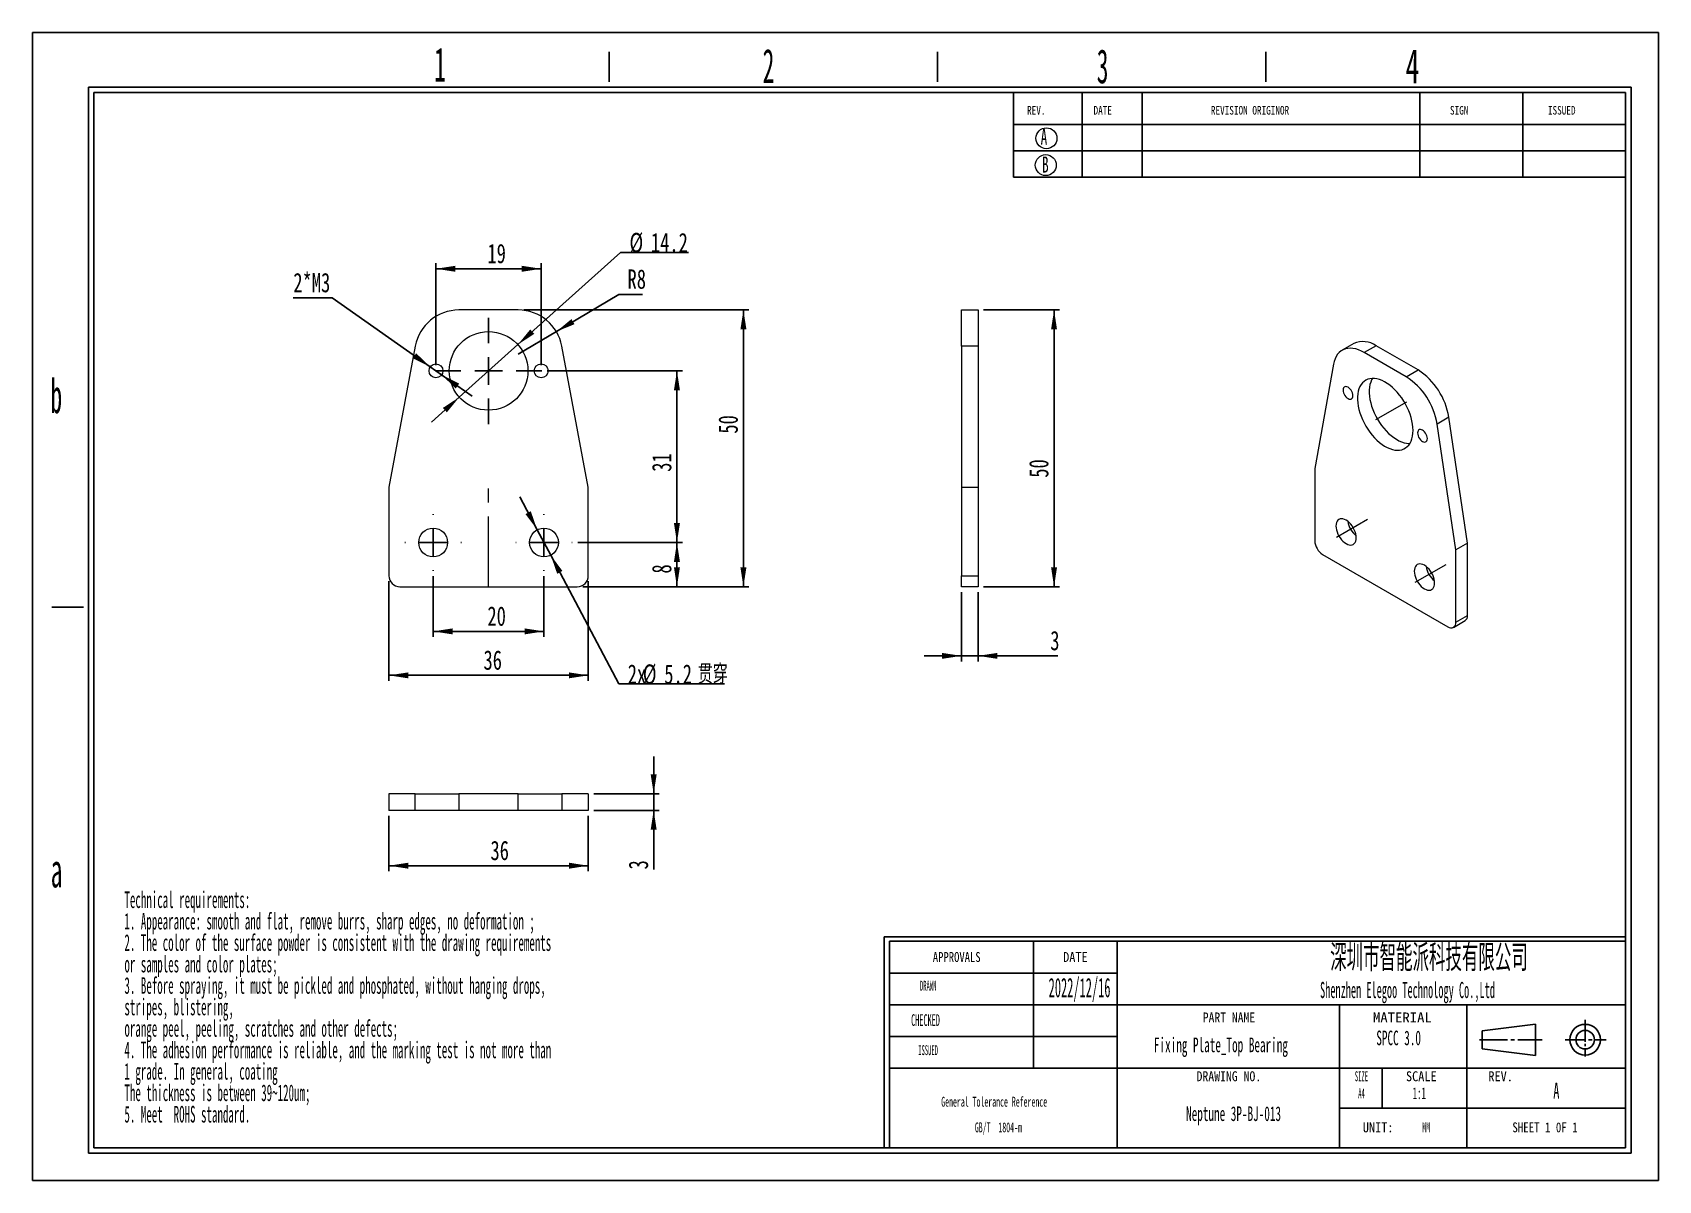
# Model space of a CAD drawing. Header units: millimetres. Extents: x 2 to 295, y 1 to 209.
import ezdxf

# ---------------------------------------------------------------- set-up
doc = ezdxf.new("R2010")
doc.units = ezdxf.units.MM
doc.linetypes.add('CENTERX2', pattern=[20.32, 12.7, -2.54, 2.54, -2.54])
doc.layers.add('SLD-0', color=179, linetype='Continuous')
doc.styles.add('SLDTEXTSTYLE0', font='TXT', dxfattribs={"width": 0.56})
doc.styles.add('SLDTEXTSTYLE1', font='TXT', dxfattribs={"width": 0.484})
doc.styles.add('SLDTEXTSTYLE10', font='TXT', dxfattribs={"width": 1.089})
doc.styles.add('SLDTEXTSTYLE11', font='TXT', dxfattribs={"width": 0.56, "bigfont": 'bigfont'})
doc.styles.add('SLDTEXTSTYLE12', font='TXT', dxfattribs={"width": 0.805625})
doc.styles.add('SLDTEXTSTYLE13', font='TXT', dxfattribs={"width": 0.7})
doc.styles.add('SLDTEXTSTYLE14', font='TXT', dxfattribs={"width": 0.7, "bigfont": 'bigfont'})
doc.styles.add('SLDTEXTSTYLE2', font='TXT', dxfattribs={"width": 0.40535})
doc.styles.add('SLDTEXTSTYLE3', font='TXT', dxfattribs={"width": 0.6})
doc.styles.add('SLDTEXTSTYLE4', font='TXT', dxfattribs={"width": 0.5025})
doc.styles.add('SLDTEXTSTYLE5', font='TXT', dxfattribs={"width": 0.9075})
doc.styles.add('SLDTEXTSTYLE6', font='TXT', dxfattribs={"width": 0.870455})
doc.styles.add('SLDTEXTSTYLE7', font='TXT', dxfattribs={"width": 0.7865})
doc.styles.add('SLDTEXTSTYLE8', font='TXT', dxfattribs={"width": 0.862222})
doc.styles.add('SLDTEXTSTYLE9', font='TXT', dxfattribs={"width": 0.469})
doc.dimstyles.new('SLDDIMSTYLE0', dxfattribs={"dimtxt": 3.5, "dimasz": 3.5, "dimexe": 0, "dimexo": 0.0625, "dimgap": 0.875, "dimtad": 2, "dimrnd": 1e-09, "dimzin": 12, "dimdsep": 46, "dimtxsty": 'SLDTEXTSTYLE9', "dimsah": 1, "dimcen": 0.09, "dimadec": 0, "dimazin": 3, "dimtfac": 1, "dimtofl": 0, "dimtmove": 0, "dimatfit": 3, "dimfxl": 0, "dimfrac": 2, "dimtolj": 1, "dimtzin": 12, "dimarcsym": 0})
doc.dimstyles.new('SLDDIMSTYLE1', dxfattribs={"dimtxt": 3.5, "dimasz": 3.5, "dimexe": 0, "dimexo": 0.0625, "dimgap": 0.875, "dimtad": 0, "dimtih": 1, "dimtoh": 1, "dimrnd": 1e-09, "dimzin": 12, "dimdsep": 46, "dimtxsty": 'SLDTEXTSTYLE9', "dimsah": 1, "dimcen": 0, "dimadec": 0, "dimazin": 3, "dimtfac": 1, "dimtmove": 0, "dimatfit": 3, "dimfxl": 0, "dimfrac": 2, "dimtolj": 1, "dimtzin": 12, "dimarcsym": 0})
doc.dimstyles.new('SLDDIMSTYLE2', dxfattribs={"dimtxt": 3.5, "dimasz": 3.5, "dimexe": 0, "dimexo": 0.0625, "dimgap": 0.875, "dimtad": 0, "dimtih": 1, "dimtoh": 1, "dimrnd": 1e-09, "dimzin": 12, "dimdsep": 46, "dimtxsty": 'SLDTEXTSTYLE9', "dimsah": 1, "dimcen": 0, "dimadec": 0, "dimazin": 3, "dimtfac": 1, "dimtofl": 0, "dimtmove": 0, "dimatfit": 3, "dimfxl": 0, "dimfrac": 2, "dimtolj": 1, "dimtzin": 12, "dimarcsym": 0})
doc.dimstyles.new('SLDDIMSTYLE3', dxfattribs={"dimtxt": 3.5, "dimasz": 3.5, "dimexe": 0, "dimexo": 0.0625, "dimgap": 0.875, "dimtad": 0, "dimtih": 1, "dimtoh": 1, "dimrnd": 1e-09, "dimzin": 12, "dimdsep": 46, "dimtxsty": 'SLDTEXTSTYLE9', "dimsah": 1, "dimcen": 0, "dimadec": 0, "dimazin": 3, "dimtfac": 1, "dimtmove": 0, "dimatfit": 3, "dimfxl": 0, "dimfrac": 2, "dimtolj": 1, "dimtzin": 12, "dimarcsym": 0})
doc.dimstyles.new('SLDDIMSTYLE4', dxfattribs={"dimtxt": 3.5, "dimasz": 3.5, "dimexe": 0, "dimexo": 0.0625, "dimgap": 0.875, "dimtad": 2, "dimrnd": 1e-09, "dimzin": 12, "dimdsep": 46, "dimtxsty": 'SLDTEXTSTYLE9', "dimsah": 1, "dimcen": 0.09, "dimadec": 0, "dimazin": 3, "dimtfac": 1, "dimtmove": 0, "dimatfit": 0, "dimfxl": 0, "dimfrac": 2, "dimtolj": 1, "dimtzin": 12, "dimarcsym": 0})

# ---------------------------------------------------------------- blocks, each defined once
blk = doc.blocks.new('SW_NOTE_0')
at = {"layer": 'SLD-0', "color": 0, "char_height": 3, "attachment_point": 1, "style": 'SLDTEXTSTYLE1'}
for s, insert in [('Technical requirements:', (0, 3.87)), ('1. Appearance: smooth and flat, remove burrs, sharp edges, no deformation ;', (0, -0.01)), ('2. The color of the surface powder is consistent with the drawing requirements', (0, -3.88)), ('or samples and color plates;', (0, -7.76)), ('3. Before spraying, it must be pickled and phosphated, without hanging drops,', (0, -11.63)), ('stripes, blistering,', (0, -15.51)), ('orange peel, peeling, scratches and other defects;', (0, -19.38)), ('4. The adhesion performance is reliable, and the marking test is not more than', (0, -23.26)), ('1 grade. In general, coating', (0, -27.13)), ('The thickness is between 39~120um;', (0, -31.01)), ('5. Meet  ROHS standard.', (0, -34.88))]:
    blk.add_mtext(s, dxfattribs=dict(at, insert=insert))
blk = doc.blocks.new('SW_NOTE_1')
at = {"layer": 'SLD-0', "color": 0, "char_height": 1.7927, "attachment_point": 2, "style": 'SLDTEXTSTYLE1'}
for s, insert in [('General Tolerance Reference', (12.75, 2.31)), ('GB/T  1804-m', (13.51, -2.32))]:
    blk.add_mtext(s, dxfattribs=dict(at, insert=insert))
blk = doc.blocks.new('_D')
at = {"layer": 'SLD-0'}
for p, q in [((65.92, 109.55), (65.92, 91.55)), ((101.92, 109.55), (101.92, 91.55)), ((65.92, 92.55), (101.92, 92.55))]:
    blk.add_line(p, q, dxfattribs=at)
for points in [[(65.92, 92.55), (69.42, 92.01), (69.42, 93.08)], [(101.92, 92.55), (98.42, 93.08), (98.42, 92.01)]]:
    blk.add_solid(points, dxfattribs=at)
at = {"layer": 'SLD-0', "insert": (83, 97.06), "char_height": 3.5, "attachment_point": 1, "style": 'SLDTEXTSTYLE13'}
blk.add_mtext('36', dxfattribs=at)
blk = doc.blocks.new('_D_1')
at = {"layer": 'SLD-0'}
for p, q in [((73.92, 110.45), (73.92, 99.49)), ((93.92, 110.45), (93.92, 99.49)), ((73.92, 100.49), (93.92, 100.49))]:
    blk.add_line(p, q, dxfattribs=at)
for points in [[(73.92, 100.49), (77.42, 99.95), (77.42, 101.03)], [(93.92, 100.49), (90.42, 101.03), (90.42, 99.95)]]:
    blk.add_solid(points, dxfattribs=at)
at = {"layer": 'SLD-0', "insert": (83.71, 105), "char_height": 3.5, "attachment_point": 1, "style": 'SLDTEXTSTYLE13'}
blk.add_mtext('20', dxfattribs=at)
blk = doc.blocks.new('_D_2')
at = {"layer": 'SLD-0'}
for p, q in [((100.02, 116.55), (118.92, 116.55)), ((117.92, 108.55), (117.92, 116.55)), ((100.92, 108.55), (118.92, 108.55))]:
    blk.add_line(p, q, dxfattribs=at)
for points in [[(117.92, 116.55), (117.38, 113.05), (118.46, 113.05)], [(117.92, 108.55), (118.46, 112.05), (117.38, 112.05)]]:
    blk.add_solid(points, dxfattribs=at)
at = {"layer": 'SLD-0', "insert": (113.41, 110.94), "char_height": 3.5, "attachment_point": 1, "rotation": 90, "style": 'SLDTEXTSTYLE13'}
blk.add_mtext('8', dxfattribs=at)
blk = doc.blocks.new('_D_3')
at = {"layer": 'SLD-0'}
for p, q in [((94.52, 147.55), (118.92, 147.55)), ((117.92, 116.55), (117.92, 147.55)), ((100.02, 116.55), (118.92, 116.55))]:
    blk.add_line(p, q, dxfattribs=at)
for points in [[(117.92, 147.55), (117.38, 144.05), (118.46, 144.05)], [(117.92, 116.55), (118.46, 120.05), (117.38, 120.05)]]:
    blk.add_solid(points, dxfattribs=at)
at = {"layer": 'SLD-0', "insert": (113.41, 129.32), "char_height": 3.5, "attachment_point": 1, "rotation": 90, "style": 'SLDTEXTSTYLE13'}
blk.add_mtext('31', dxfattribs=at)
blk = doc.blocks.new('_D_4')
at = {"layer": 'SLD-0'}
for p, q in [((92.7, 118.84), (89.55, 124.79)), ((92.7, 118.84), (95.14, 114.25)), ((95.14, 114.25), (107.45, 91.01)), ((107.45, 91.01), (126.52, 91.01))]:
    blk.add_line(p, q, dxfattribs=at)
for points in [[(92.7, 118.84), (91.54, 122.19), (90.58, 121.68)], [(95.14, 114.25), (96.3, 110.9), (97.25, 111.41)]]:
    blk.add_solid(points, dxfattribs=at)
at = {"layer": 'SLD-0', "char_height": 3.5, "attachment_point": 1}
for s, insert, style in [('2x', (109.04, 94.52), 'SLDTEXTSTYLE13'), ('%%c', (111.76, 94.52), 'SLDTEXTSTYLE13'), ('5.2', (115.63, 94.52), 'SLDTEXTSTYLE13'), ('贯\\M+190FA', (121.69, 94.52), 'SLDTEXTSTYLE14')]:
    blk.add_mtext(s, dxfattribs=dict(at, insert=insert, style=style))
blk = doc.blocks.new('_D_5')
at = {"layer": 'SLD-0'}
for p, q in [((89.2, 152.29), (107.76, 168.96)), ((107.76, 168.96), (120.03, 168.96)), ((78.63, 142.8), (89.2, 152.29)), ((78.63, 142.8), (73.63, 138.31))]:
    blk.add_line(p, q, dxfattribs=at)
for points in [[(89.2, 152.29), (92.16, 154.23), (91.44, 155.03)], [(78.63, 142.8), (75.67, 140.86), (76.39, 140.06)]]:
    blk.add_solid(points, dxfattribs=at)
at = {"layer": 'SLD-0', "char_height": 3.5, "attachment_point": 1, "style": 'SLDTEXTSTYLE13'}
for s, insert in [('%%c', (109.35, 172.47)), ('14.2', (113.22, 172.47))]:
    blk.add_mtext(s, dxfattribs=dict(at, insert=insert))
blk = doc.blocks.new('_D_6')
at = {"layer": 'SLD-0'}
for p, q in [((90.28, 158.55), (130.92, 158.55)), ((129.92, 108.55), (129.92, 158.55)), ((100.92, 108.55), (130.92, 108.55))]:
    blk.add_line(p, q, dxfattribs=at)
for points in [[(129.92, 158.55), (129.38, 155.05), (130.46, 155.05)], [(129.92, 108.55), (130.46, 112.05), (129.38, 112.05)]]:
    blk.add_solid(points, dxfattribs=at)
at = {"layer": 'SLD-0', "insert": (125.41, 136.21), "char_height": 3.5, "attachment_point": 1, "rotation": 90, "style": 'SLDTEXTSTYLE13'}
blk.add_mtext('50', dxfattribs=at)
blk = doc.blocks.new('_D_7')
at = {"layer": 'SLD-0'}
for p, q in [((96.15, 154.64), (107.41, 161.36)), ((107.41, 161.36), (111.72, 161.36)), ((89.28, 150.55), (96.15, 154.64))]:
    blk.add_line(p, q, dxfattribs=at)
blk.add_solid([(96.15, 154.64), (99.43, 155.98), (98.88, 156.9)], dxfattribs=at)
at = {"layer": 'SLD-0', "insert": (109, 165.88), "char_height": 3.5, "attachment_point": 1, "style": 'SLDTEXTSTYLE13'}
blk.add_mtext('R8', dxfattribs=at)
blk = doc.blocks.new('_D_8')
at = {"layer": 'SLD-0'}
for p, q in [((74.42, 148.55), (74.42, 166.99)), ((74.42, 165.99), (93.42, 165.99)), ((93.42, 148.55), (93.42, 166.99))]:
    blk.add_line(p, q, dxfattribs=at)
for points in [[(74.42, 165.99), (77.92, 165.45), (77.92, 166.53)], [(93.42, 165.99), (89.92, 166.53), (89.92, 165.45)]]:
    blk.add_solid(points, dxfattribs=at)
at = {"layer": 'SLD-0', "insert": (83.71, 170.5), "char_height": 3.5, "attachment_point": 1, "style": 'SLDTEXTSTYLE13'}
blk.add_mtext('19', dxfattribs=at)
blk = doc.blocks.new('_D_9')
at = {"layer": 'SLD-0'}
for p, q in [((55.71, 160.74), (48.67, 160.74)), ((73.4, 148.27), (55.71, 160.74)), ((75.44, 146.83), (73.4, 148.27)), ((75.44, 146.83), (80.94, 142.95))]:
    blk.add_line(p, q, dxfattribs=at)
for points in [[(73.4, 148.27), (70.85, 150.72), (70.22, 149.84)], [(75.44, 146.83), (77.99, 144.37), (78.61, 145.25)]]:
    blk.add_solid(points, dxfattribs=at)
at = {"layer": 'SLD-0', "insert": (48.67, 165.25), "char_height": 3.5, "attachment_point": 1, "style": 'SLDTEXTSTYLE13'}
blk.add_mtext('2*M3', dxfattribs=at)
blk = doc.blocks.new('SW_CENTERMARKSYMBOL_0')
at = {"layer": 'SLD-0', "color": 0}
for p, q in [((0, 5), (0, 5.1)), ((-5, 0), (-5.1, 0)), ((0, 0), (-2.5, 0)), ((0, 0), (0, 2.5)), ((0, 0), (0, -2.5)), ((0, 0), (2.5, 0)), ((5, 0), (5.1, 0)), ((0, -5), (0, -5.1))]:
    blk.add_line(p, q, dxfattribs=at)
blk = doc.blocks.new('SW_CENTERMARKSYMBOL_1')
at = {"layer": 'SLD-0', "color": 0}
for p, q in [((0, 5), (0, 5.1)), ((-5, 0), (-5.1, 0)), ((0, 0), (-2.5, 0)), ((0, 0), (0, 2.5)), ((0, 0), (0, -2.5)), ((0, 0), (2.5, 0)), ((5, 0), (5.1, 0)), ((0, -5), (0, -5.1))]:
    blk.add_line(p, q, dxfattribs=at)
blk = doc.blocks.new('SW_CENTERMARKSYMBOL_2')
at = {"layer": 'SLD-0', "color": 0}
for p, q in [((0, 5), (0, 9.6)), ((-5, 0), (-9.6, 0)), ((0, 0), (-2.5, 0)), ((0, 0), (0, 2.5)), ((0, 0), (0, -2.5)), ((0, 0), (2.5, 0)), ((5, 0), (9.6, 0)), ((0, -5), (0, -9.6))]:
    blk.add_line(p, q, dxfattribs=at)
blk = doc.blocks.new('_D_10')
at = {"layer": 'SLD-0'}
for p, q in [((65.92, 67.16), (65.92, 57.16)), ((101.92, 67.16), (101.92, 57.16)), ((101.92, 58.16), (65.92, 58.16))]:
    blk.add_line(p, q, dxfattribs=at)
for points in [[(65.92, 58.16), (69.42, 57.62), (69.42, 58.7)], [(101.92, 58.16), (98.42, 58.7), (98.42, 57.62)]]:
    blk.add_solid(points, dxfattribs=at)
at = {"layer": 'SLD-0', "insert": (84.26, 62.67), "char_height": 3.5, "attachment_point": 1, "style": 'SLDTEXTSTYLE13'}
blk.add_mtext('36', dxfattribs=at)
blk = doc.blocks.new('_D_11')
at = {"layer": 'SLD-0'}
for p, q in [((113.72, 71.16), (113.72, 77.89)), ((102.92, 71.16), (114.72, 71.16)), ((113.72, 68.16), (113.72, 71.16)), ((102.92, 68.16), (114.72, 68.16)), ((113.72, 68.16), (113.72, 57.48))]:
    blk.add_line(p, q, dxfattribs=at)
for points in [[(113.72, 71.16), (114.26, 74.66), (113.18, 74.66)], [(113.72, 68.16), (113.18, 64.66), (114.26, 64.66)]]:
    blk.add_solid(points, dxfattribs=at)
at = {"layer": 'SLD-0', "insert": (109.21, 57.48), "char_height": 3.5, "attachment_point": 1, "rotation": 90, "style": 'SLDTEXTSTYLE13'}
blk.add_mtext('3', dxfattribs=at)
blk = doc.blocks.new('_D_12')
at = {"layer": 'SLD-0'}
for p, q in [((169.28, 107.55), (169.28, 95.07)), ((172.28, 107.55), (172.28, 95.07)), ((169.28, 96.07), (162.54, 96.07)), ((169.28, 96.07), (172.28, 96.07)), ((172.28, 96.07), (186.68, 96.07))]:
    blk.add_line(p, q, dxfattribs=at)
for points in [[(169.28, 96.07), (165.78, 96.6), (165.78, 95.53)], [(172.28, 96.07), (175.78, 95.53), (175.78, 96.6)]]:
    blk.add_solid(points, dxfattribs=at)
at = {"layer": 'SLD-0', "insert": (185.31, 100.58), "char_height": 3.5, "attachment_point": 1, "style": 'SLDTEXTSTYLE13'}
blk.add_mtext('3', dxfattribs=at)
blk = doc.blocks.new('_D_13')
at = {"layer": 'SLD-0'}
for p, q in [((173.28, 158.55), (187, 158.55)), ((186, 108.55), (186, 158.55)), ((173.28, 108.55), (187, 108.55))]:
    blk.add_line(p, q, dxfattribs=at)
for points in [[(186, 158.55), (185.46, 155.05), (186.53, 155.05)], [(186, 108.55), (186.53, 112.05), (185.46, 112.05)]]:
    blk.add_solid(points, dxfattribs=at)
at = {"layer": 'SLD-0', "insert": (181.48, 128.25), "char_height": 3.5, "attachment_point": 1, "rotation": 90, "style": 'SLDTEXTSTYLE13'}
blk.add_mtext('50', dxfattribs=at)

msp = doc.modelspace()

# ---------------------------------------------------------------- linework, layer by layer
at = {"color": 7, "linetype": 'Continuous', "lineweight": 15}
for p, q in [((89.278, 158.546), (78.557, 158.546)), ((169.275, 158.546), (172.275, 158.546)), ((169.275, 152.02), (169.275, 158.546)), ((172.275, 158.546), (172.275, 152.02)), ((70.694, 152.02), (65.918, 126.546)), ((101.918, 126.546), (97.141, 152.02)), ((172.275, 152.02), (169.275, 152.02)), ((169.275, 152.02), (169.275, 126.546)), ((172.275, 152.02), (172.275, 126.546)), ((240.116, 152.485), (237.995, 151.261)), ((244.116, 152.089), (241.995, 150.865)), ((249.576, 146.488), (241.995, 150.865)), ((251.697, 147.713), (244.116, 152.089)), ((236.435, 148.746), (233.057, 129.895)), ((249.576, 146.488), (251.697, 147.713)), ((257.257, 139.175), (255.136, 137.95)), ((260.634, 116.424), (257.257, 139.175)), ((258.513, 115.199), (255.136, 137.95)), ((233.057, 129.895), (233.057, 116.83)), ((65.918, 126.546), (65.918, 110.546)), ((101.918, 110.546), (101.918, 126.546)), ((169.275, 126.546), (172.275, 126.546)), ((169.275, 126.546), (169.275, 110.546)), ((172.275, 126.546), (172.275, 110.546)), ((260.634, 116.424), (258.513, 115.199)), ((258.513, 102.135), (258.513, 115.199)), ((260.634, 103.359), (260.634, 116.424)), ((234.471, 114.381), (257.099, 101.318)), ((169.275, 110.546), (172.275, 110.546)), ((169.275, 108.546), (169.275, 110.546)), ((172.275, 110.546), (172.275, 108.546)), ((67.918, 108.546), (99.918, 108.546)), ((172.275, 108.546), (169.275, 108.546)), ((258.513, 102.135), (260.634, 103.359)), ((258.099, 101.219), (260.22, 102.444)), ((65.918, 71.161), (65.918, 68.161)), ((70.694, 71.161), (65.918, 71.161)), ((70.694, 68.161), (70.694, 71.161)), ((70.694, 71.161), (78.557, 71.161)), ((78.557, 71.161), (78.557, 68.161)), ((89.278, 71.161), (78.557, 71.161)), ((89.278, 68.161), (89.278, 71.161)), ((89.278, 71.161), (97.141, 71.161)), ((97.141, 71.161), (97.141, 68.161)), ((101.918, 71.161), (97.141, 71.161)), ((101.918, 71.161), (101.918, 68.161)), ((70.694, 68.161), (65.918, 68.161)), ((78.557, 68.161), (70.694, 68.161)), ((89.278, 68.161), (78.557, 68.161)), ((97.141, 68.161), (89.278, 68.161)), ((101.918, 68.161), (97.141, 68.161))]:
    msp.add_line(p, q, dxfattribs=at)
at = {"color": 7, "linetype": 'Continuous', "lineweight": 15, "flags": 128}
for points in [[(241.995, 150.865), (241.473, 151.138), (240.956, 151.353), (240.447, 151.509), (239.952, 151.603), (239.474, 151.635), (239.018, 151.605), (238.587, 151.513), (238.185, 151.36), (237.815, 151.147), (237.482, 150.876), (237.186, 150.549), (236.932, 150.169), (236.721, 149.739), (236.555, 149.264), (236.435, 148.746)], [(238.184, 144.083), (238.206, 143.843), (238.271, 143.589), (238.377, 143.335), (238.517, 143.093), (238.684, 142.874), (238.871, 142.691), (239.068, 142.552), (239.264, 142.464), (239.451, 142.431), (239.619, 142.456), (239.759, 142.537), (239.864, 142.67), (239.929, 142.848), (239.952, 143.062), (239.929, 143.302), (239.864, 143.555), (239.759, 143.81), (239.619, 144.052), (239.451, 144.271), (239.264, 144.454), (239.068, 144.593), (238.871, 144.681), (238.684, 144.713), (238.517, 144.689), (238.377, 144.608), (238.271, 144.475), (238.206, 144.297), (238.184, 144.083)], [(250.806, 136.796), (250.784, 137.352), (250.718, 137.928), (250.608, 138.52), (250.457, 139.122), (250.264, 139.729), (250.032, 140.336), (249.762, 140.937), (249.458, 141.527), (249.121, 142.101), (248.755, 142.654), (248.363, 143.181), (247.948, 143.677), (247.515, 144.139), (247.066, 144.561), (246.605, 144.94), (246.138, 145.274), (245.667, 145.558), (245.198, 145.791), (244.734, 145.97), (244.279, 146.094), (243.837, 146.162), (243.412, 146.173), (243.008, 146.127), (242.629, 146.025), (242.277, 145.867), (241.956, 145.654), (241.669, 145.39), (241.418, 145.075), (241.205, 144.713), (241.033, 144.307), (240.902, 143.86), (240.814, 143.377), (240.77, 142.861), (240.77, 142.318), (240.814, 141.751), (240.902, 141.167), (241.033, 140.569), (241.205, 139.964), (241.418, 139.356), (241.669, 138.752), (241.956, 138.155), (242.277, 137.572), (242.629, 137.008), (243.008, 136.468), (243.412, 135.956), (243.837, 135.476), (244.279, 135.034), (244.734, 134.633), (245.198, 134.276), (245.667, 133.967), (246.138, 133.708), (246.605, 133.501), (247.066, 133.35), (247.515, 133.253), (247.948, 133.214), (248.363, 133.231), (248.755, 133.306), (249.121, 133.436), (249.458, 133.622), (249.762, 133.86), (250.032, 134.15), (250.264, 134.489), (250.457, 134.874), (250.608, 135.301), (250.718, 135.766), (250.784, 136.266), (250.806, 136.796)], [(243.458, 146.175), (243.327, 145.938), (243.154, 145.531), (243.023, 145.085), (242.936, 144.601), (242.892, 144.086), (242.892, 143.542), (242.936, 142.976), (243.023, 142.391), (243.154, 141.794), (243.327, 141.188), (243.539, 140.581), (243.79, 139.976), (244.077, 139.38), (244.398, 138.797), (244.75, 138.233), (245.13, 137.692), (245.533, 137.18), (245.958, 136.701), (246.4, 136.259), (246.855, 135.857), (247.319, 135.5), (247.789, 135.191), (248.259, 134.932), (248.727, 134.726), (249.187, 134.574), (249.636, 134.478), (250.07, 134.439), (250.233, 134.439)], [(253.387, 135.306), (253.364, 135.546), (253.299, 135.8), (253.194, 136.054), (253.054, 136.296), (252.886, 136.515), (252.699, 136.698), (252.503, 136.837), (252.306, 136.925), (252.119, 136.957), (251.952, 136.933), (251.812, 136.852), (251.706, 136.719), (251.641, 136.541), (251.619, 136.327), (251.641, 136.087), (251.706, 135.833), (251.812, 135.579), (251.952, 135.337), (252.119, 135.118), (252.306, 134.935), (252.503, 134.796), (252.699, 134.708), (252.886, 134.676), (253.054, 134.7), (253.194, 134.781), (253.299, 134.914), (253.364, 135.092), (253.387, 135.306)], [(240.553, 117.402), (240.53, 117.748), (240.463, 118.11), (240.352, 118.482), (240.201, 118.853), (240.014, 119.214), (239.795, 119.557), (239.549, 119.873), (239.282, 120.155), (239.002, 120.395), (238.714, 120.587), (238.427, 120.727), (238.146, 120.811), (237.879, 120.837), (237.633, 120.805), (237.414, 120.715), (237.227, 120.57), (237.076, 120.373), (236.966, 120.129), (236.898, 119.844), (236.876, 119.525), (236.898, 119.18), (236.966, 118.817), (237.076, 118.446), (237.227, 118.074), (237.414, 117.713), (237.633, 117.37), (237.879, 117.054), (238.146, 116.773), (238.427, 116.533), (238.714, 116.341), (239.002, 116.201), (239.282, 116.117), (239.549, 116.09), (239.795, 116.122), (240.014, 116.212), (240.201, 116.357), (240.352, 116.554), (240.463, 116.798), (240.53, 117.083), (240.553, 117.402)], [(251.018, 111.361), (251.04, 111.016), (251.108, 110.653), (251.218, 110.281), (251.369, 109.91), (251.556, 109.549), (251.776, 109.206), (252.022, 108.89), (252.288, 108.608), (252.569, 108.369), (252.856, 108.177), (253.144, 108.037), (253.424, 107.953), (253.691, 107.926), (253.937, 107.958), (254.156, 108.048), (254.344, 108.193), (254.494, 108.39), (254.605, 108.634), (254.672, 108.919), (254.695, 109.238), (254.672, 109.583), (254.605, 109.946), (254.494, 110.318), (254.344, 110.689), (254.156, 111.05), (253.937, 111.393), (253.691, 111.709), (253.424, 111.991), (253.144, 112.23), (252.856, 112.423), (252.569, 112.563), (252.288, 112.647), (252.022, 112.673), (251.776, 112.641), (251.556, 112.551), (251.369, 112.406), (251.218, 112.209), (251.108, 111.965), (251.04, 111.68), (251.018, 111.361)]]:
    msp.add_lwpolyline(points, dxfattribs=at)
at = {"color": 7, "linetype": 'Continuous', "lineweight": 15}
for centre, radius in [((83.918, 147.546), 7.1), ((74.418, 147.546), 1.25), ((93.418, 147.546), 1.25), ((73.918, 116.546), 2.6), ((93.918, 116.546), 2.6)]:
    msp.add_circle(centre, radius, dxfattribs=at)
for centre, radius, start, end in [((78.557, 150.546), 8, 90, 169.38034), ((89.278, 150.546), 8, 10.61966, 90), ((241.773, 148.822), 4.02, 54.35214, 114.3374), ((244.888, 137.199), 12.526, 9.07326, 57.07009), ((242.829, 136.016), 12.458, 8.93316, 57.21018), ((243.153, 121.026), 4.181, 188.91999, 231.07464), ((236.128, 116.97), 3.074, 182.60543, 237.39454), ((257.296, 112.862), 4.181, 188.92, 231.07464), ((67.918, 110.546), 2, 180, 270), ((99.918, 110.546), 2, 270, 0), ((259.685, 103.237), 0.957, 303.99015, 7.32211), ((257.651, 101.995), 0.873, 230.79669, 9.21414)]:
    msp.add_arc(centre, radius, start, end, dxfattribs=at)
at = {"layer": 'SLD-0'}
for p, q in [((1.591, 208.674), (295.107, 208.674)), ((1.591, 1.294), (1.591, 208.674)), ((295.107, 208.674), (295.107, 1.294)), ((12.675, 7.219), (12.675, 197.811)), ((12.675, 197.811), (289.181, 197.811)), ((252.017, 197.811), (252.017, 182.514)), ((270.599, 197.811), (270.599, 182.514)), ((289.181, 197.811), (289.181, 7.219)), ((289.181, 7.219), (12.675, 7.219)), ((295.107, 1.294), (1.591, 1.294))]:
    msp.add_line(p, q, dxfattribs=at)
at = {"layer": 'SLD-0', "color": 6, "linetype": 'Continuous'}
for p, q in [((105.701, 199.786), (105.701, 205.169)), ((164.952, 199.786), (164.952, 205.169)), ((224.204, 199.786), (224.204, 205.169)), ((11.687, 6.231), (11.687, 198.799)), ((11.687, 198.799), (290.169, 198.799)), ((290.169, 198.799), (290.169, 6.231)), ((10.805, 104.853), (5.068, 104.853)), ((290.169, 6.231), (11.687, 6.231))]:
    msp.add_line(p, q, dxfattribs=at)
at = {"layer": 'SLD-0', "color": 179, "linetype": 'Continuous'}
for p, q in [((178.659, 197.811), (178.659, 182.514)), ((191.05, 197.811), (191.05, 182.514)), ((201.886, 197.811), (201.886, 182.514)), ((178.659, 192.074), (289.181, 192.074)), ((178.659, 187.294), (289.181, 187.294)), ((178.659, 182.514), (289.181, 182.514)), ((289.181, 45.329), (155.33, 45.329)), ((155.33, 45.329), (155.33, 7.219)), ((289.181, 44.506), (156.286, 44.506)), ((156.286, 44.506), (156.286, 7.219)), ((182.281, 44.506), (182.281, 21.56)), ((197.398, 44.506), (197.398, 7.219)), ((197.398, 38.77), (156.286, 38.77)), ((289.181, 33.033), (156.286, 33.033)), ((237.553, 33.033), (237.553, 7.219)), ((260.499, 7.219), (260.499, 33.033)), ((263.255, 28.354), (272.888, 29.538)), ((272.888, 23.846), (272.888, 29.538)), ((281.869, 26.35), (281.869, 30.316)), ((197.398, 27.297), (156.286, 27.297)), ((262.786, 26.733), (267.83, 26.733)), ((263.255, 25.106), (263.255, 28.354)), ((268.461, 26.733), (269.091, 26.733)), ((269.722, 26.733), (274.136, 26.733)), ((281.869, 26.733), (278.268, 26.733)), ((282.5, 26.733), (283.13, 26.733)), ((283.761, 26.733), (285.653, 26.733)), ((263.255, 25.106), (272.888, 23.846)), ((281.869, 25.966), (281.869, 25.583)), ((281.869, 25.2), (281.869, 23.667)), ((289.181, 21.56), (156.286, 21.56)), ((245.202, 21.56), (245.202, 14.39)), ((237.553, 14.39), (289.181, 14.39))]:
    msp.add_line(p, q, dxfattribs=at)
at = {"layer": 'SLD-0', "linetype": 'CENTERX2', "lineweight": 0}
for p, q in [((249.639, 141.919), (244.053, 138.695)), ((83.918, 108.546), (83.918, 128.546)), ((242.568, 120.688), (236.982, 117.464)), ((256.71, 112.524), (251.124, 109.3))]:
    msp.add_line(p, q, dxfattribs=at)
at = {"layer": 'SLD-0', "lineweight": 0}
for centre in [(184.622, 189.564), (184.499, 184.715)]:
    msp.add_circle(centre, 1.894, dxfattribs=at)
at = {"layer": 'SLD-0', "color": 179, "linetype": 'Continuous'}
for radius in [2.771, 1.669]:
    msp.add_circle((281.869, 26.733), radius, dxfattribs=at)

# ---------------------------------------------------------------- block references
at = {"layer": 'SLD-0'}
for name, p in [('SW_CENTERMARKSYMBOL_2', (83.918, 147.546)), ('SW_CENTERMARKSYMBOL_0', (73.918, 116.546)), ('SW_CENTERMARKSYMBOL_1', (93.918, 116.546))]:
    msp.add_blockref(name, p, dxfattribs=at)
at = {"layer": 'SLD-0', "color": 5}
msp.add_blockref('SW_NOTE_0', (18.181, 49.649), dxfattribs=at)
at = {"layer": 'SLD-0', "color": 179}
msp.add_blockref('SW_NOTE_1', (162.438, 14.111), dxfattribs=at)

# ---------------------------------------------------------------- texts
at = {"layer": 'SLD-0'}
for s, insert, char_height, attachment_point, style in [('1', (74.111, 205.971), 6.172, 1, 'SLDTEXTSTYLE4'), ('2', (133.388, 205.728), 6.172, 1, 'SLDTEXTSTYLE4'), ('3', (193.707, 205.666), 6.172, 1, 'SLDTEXTSTYLE4'), ('4', (249.441, 205.659), 6.172, 1, 'SLDTEXTSTYLE3'), ('A', (183.578, 191.286), 2.903, 1, 'SLDTEXTSTYLE3'), ('B', (183.832, 186.271), 2.903, 1, 'SLDTEXTSTYLE3'), ('b', (4.835, 146.092), 6.172, 1, 'SLDTEXTSTYLE4'), ('a', (4.88, 60.423), 6.172, 1, 'SLDTEXTSTYLE4'), ('\\M+1905B圳\\M+18E73\\M+19271\\M+1945C\\M+19468\\M+189C8\\M+18B5A\\M+1974C\\M+18CC0\\M+18CF6\\M+18E69', (253.676, 43.943), 4.82808, 2, 'SLDTEXTSTYLE11'), ('2022/12/16', (185.018, 37.895), 3.5, 1, 'SLDTEXTSTYLE9'), ('Fixing Plate_Top Bearing', (216.119, 27.119), 2.64583, 2, 'SLDTEXTSTYLE0'), ('SPCC 3.0', (248.199, 28.374), 2.6458, 2, 'SLDTEXTSTYLE0'), ('A', (276.114, 18.995), 2.91, 1, 'SLDTEXTSTYLE0'), ('Neptune 3P-BJ-013', (218.402, 14.69), 2.64583, 2, 'SLDTEXTSTYLE0')]:
    msp.add_mtext(s, dxfattribs=dict(at, insert=insert, char_height=char_height, attachment_point=attachment_point, style=style))
at = {"layer": 'SLD-0', "color": 179}
for s, insert, char_height, attachment_point, style in [('REV.', (181.129, 195.4), 1.5536, 1, 'SLDTEXTSTYLE7'), ('DATE', (193.126, 195.4), 1.5536, 1, 'SLDTEXTSTYLE7'), ('REVISION ORIGINOR', (214.308, 195.4), 1.55363, 1, 'SLDTEXTSTYLE7'), ('SIGN', (257.466, 195.4), 1.5536, 1, 'SLDTEXTSTYLE7'), ('ISSUED', (275.148, 195.4), 1.5536, 1, 'SLDTEXTSTYLE7'), ('APPROVALS', (168.427, 42.563), 1.7927, 2, 'SLDTEXTSTYLE7'), ('DATE', (189.85, 42.563), 1.7927, 2, 'SLDTEXTSTYLE5'), ('DRAWN', (163.274, 37.377), 1.7927, 2, 'SLDTEXTSTYLE2'), ('Shenzhen Elegoo Technology Co.,Ltd', (249.798, 37.165), 2.91042, 2, 'SLDTEXTSTYLE9'), ('CHECKED', (162.792, 31.335), 2.1167, 2, 'SLDTEXTSTYLE9'), ('PART NAME', (217.571, 31.645), 1.7927, 2, 'SLDTEXTSTYLE8'), ('MATERIAL', (248.88, 31.645), 1.7927, 2, 'SLDTEXTSTYLE10'), ('ISSUED', (163.262, 25.737), 1.7927, 2, 'SLDTEXTSTYLE2'), ('DRAWING NO.', (217.555, 21.022), 1.79265, 2, 'SLDTEXTSTYLE6'), ('SIZE', (241.479, 21.022), 1.7927, 2, 'SLDTEXTSTYLE2'), ('SCALE', (252.289, 21.022), 1.7927, 2, 'SLDTEXTSTYLE5'), ('REV.', (266.61, 21.022), 1.7927, 2, 'SLDTEXTSTYLE5'), ('A4', (241.49, 17.953), 1.7927, 2, 'SLDTEXTSTYLE2'), ('1:1', (251.93, 18.121), 2.1167, 2, 'SLDTEXTSTYLE0'), ('UNIT:', (244.499, 11.791), 1.7927, 2, 'SLDTEXTSTYLE5'), ('MM', (253.161, 11.791), 1.7927, 2, 'SLDTEXTSTYLE1'), ('SHEET 1 0F 1', (274.62, 11.791), 1.79265, 2, 'SLDTEXTSTYLE12')]:
    msp.add_mtext(s, dxfattribs=dict(at, insert=insert, char_height=char_height, attachment_point=attachment_point, style=style))

# ---------------------------------------------------------------- dimensions: what is measured, and where the dimension line sits
at = {"layer": 'SLD-0'}
for p1, p2, text, picture, middle in [((89.2, 152.289), (78.635, 142.802), '<> ', '_D_5', (114.69, 170.494)), ((95.135, 114.248), (92.7, 118.843), '2x<> 贯穿', '_D_4', (117.783, 92.546))]:
    dim = msp.add_diameter_dim_2p(p1=p1, p2=p2, text=text, dimstyle='SLDDIMSTYLE1', dxfattribs=at)
    dim.commit()
    dim.dimension.update_dxf_attribs({"geometry": picture, "text_midpoint": middle, "dimtype": 163})
for base, p1, p2, dimstyle, picture, middle in [((93.418, 165.987), (74.418, 147.546), (93.418, 147.546), 'SLDDIMSTYLE0', '_D_8', (85.072, 165.987)), ((101.918, 92.546), (65.918, 110.546), (101.918, 110.546), 'SLDDIMSTYLE0', '_D', (84.358, 92.546)), ((93.918, 100.487), (73.918, 111.446), (93.918, 111.446), 'SLDDIMSTYLE0', '_D_1', (85.072, 100.487)), ((172.275, 96.065), (169.275, 108.546), (172.275, 108.546), 'SLDDIMSTYLE4', '_D_12', (185.995, 96.065)), ((65.918, 58.161), (101.918, 68.161), (65.918, 68.161), 'SLDDIMSTYLE0', '_D_10', (85.619, 58.161))]:
    dim = msp.add_linear_dim(base=base, p1=p1, p2=p2, dimstyle=dimstyle, dxfattribs=at)
    dim.commit()
    dim.dimension.update_dxf_attribs({"geometry": picture, "text_midpoint": middle, "dimtype": 160})
dim = msp.add_diameter_dim_2p(p1=(73.396, 148.266), p2=(75.439, 146.825), text='2*M3', dimstyle='SLDDIMSTYLE3', override={"dimpost": '<>'}, dxfattribs=at)
dim.commit()
dim.dimension.update_dxf_attribs({"geometry": '_D_9', "text_midpoint": (51.396, 162.772), "dimtype": 163})
dim = msp.add_radius_dim(center=(89.278, 150.546), mpoint=(96.148, 154.644), dimstyle='SLDDIMSTYLE2', dxfattribs=at)
dim.commit()
dim.dimension.update_dxf_attribs({"geometry": '_D_7', "text_midpoint": (110.36, 163.401), "dimtype": 164})
for base, p1, p2, dimstyle, picture, middle in [((129.918, 158.546), (99.918, 108.546), (89.278, 158.546), 'SLDDIMSTYLE0', '_D_6', (129.918, 137.57)), ((185.995, 158.546), (172.275, 108.546), (172.275, 158.546), 'SLDDIMSTYLE0', '_D_13', (185.995, 129.608)), ((117.918, 147.546), (99.018, 116.546), (93.518, 147.546), 'SLDDIMSTYLE0', '_D_3', (117.918, 130.683)), ((117.918, 116.546), (99.918, 108.546), (99.018, 116.546), 'SLDDIMSTYLE0', '_D_2', (117.918, 111.621)), ((113.718, 71.161), (101.918, 68.161), (101.918, 71.161), 'SLDDIMSTYLE4', '_D_11', (113.718, 58.161))]:
    dim = msp.add_linear_dim(base=base, p1=p1, p2=p2, angle=90, dimstyle=dimstyle, dxfattribs=at)
    dim.commit()
    dim.dimension.update_dxf_attribs({"geometry": picture, "text_midpoint": middle, "dimtype": 160})

doc.saveas('drawing.dxf')
